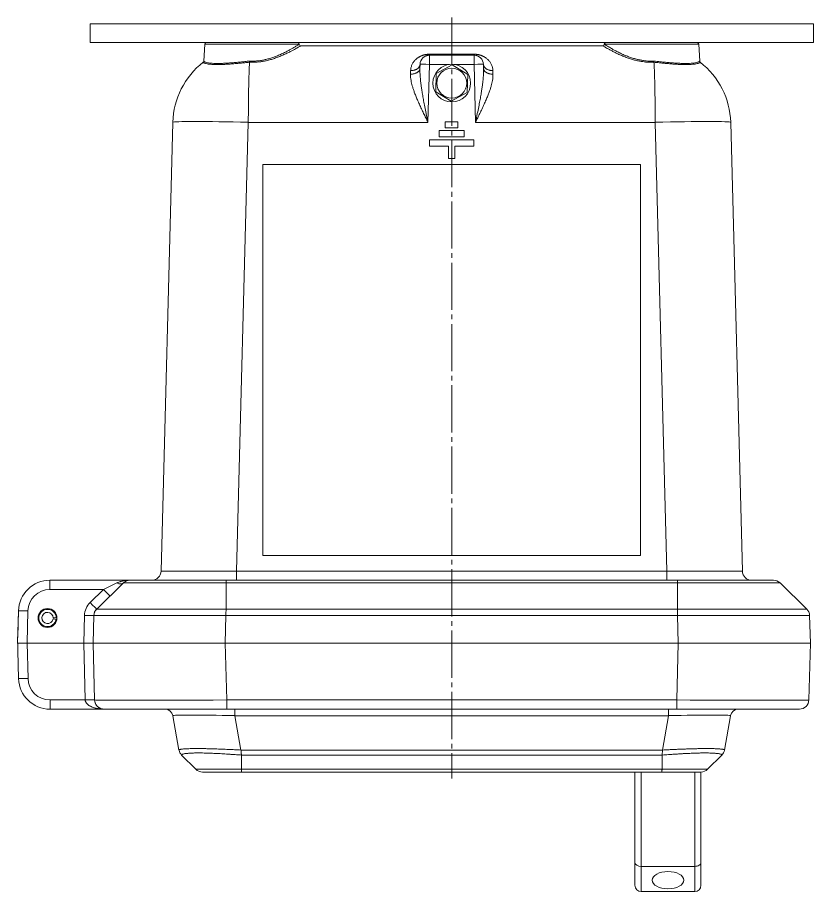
# Model space of a CAD drawing. Header units: millimetres. Extents: x -751 to 714, y -543 to 828.
# Drawn here: x -138.1 to 115, y -543 to -265 of the extents above; entities that cross this region are included whole.
import ezdxf

# ---------------------------------------------------------------- set-up
doc = ezdxf.new("R2010")
doc.units = ezdxf.units.MM
for name, pattern in [('K5LT_AUXILIARY', [0]), ('K5LT_AXLED', [19.5, 15, -1.5, 1.5, -1.5]), ('K5LT_THIN', [0])]:
    doc.linetypes.add(name, pattern=pattern)

# ---------------------------------------------------------------- blocks, each defined once
blk = doc.blocks.new('U4')
at = {"color": 232, "linetype": 'K5LT_AUXILIARY', "lineweight": 18, "true_color": 0xc52b79}
for p, q in [((60.01, -311.76), (-60.01, -311.76)), ((-60.01, -311.76), (-60.01, -436.12)), ((60.01, -311.76), (60.01, -436.12)), ((60.01, -436.12), (-60.01, -436.12))]:
    blk.add_line(p, q, dxfattribs=at)
blk = doc.blocks.new('U5')
at = {"color": 7, "linetype": 'K5LT_THIN', "lineweight": 18}
for p, q in [((-2.05, -298.18), (1.95, -298.18)), ((-2.05, -300.18), (-2.05, -298.18)), ((1.95, -300.18), (-2.05, -300.18)), ((1.95, -300.18), (-2.05, -300.18)), ((-2.05, -300.18), (-2.05, -300.18)), ((1.95, -298.18), (1.95, -300.18)), ((1.95, -300.18), (1.95, -300.18)), ((-4.02, -300.97), (3.98, -300.97)), ((-4.02, -302.97), (-4.02, -300.97)), ((-4.02, -302.98), (-4.02, -302.97)), ((3.98, -302.97), (-4.02, -302.97)), ((3.98, -302.98), (-4.02, -302.98)), ((3.98, -300.97), (3.98, -302.97)), ((3.98, -302.98), (3.98, -302.97)), ((-7.03, -303.97), (6.97, -303.97)), ((-7.03, -305.97), (-7.03, -303.97)), ((6.97, -303.97), (6.97, -305.97)), ((-1.02, -305.97), (-7.03, -305.97)), ((-7.03, -305.98), (-7.03, -305.97)), ((-1.02, -305.98), (-7.03, -305.98)), ((-1.02, -309.87), (-1.02, -305.97)), ((6.97, -305.97), (0.98, -305.97)), ((0.98, -305.97), (0.98, -309.87)), ((6.97, -305.98), (0.98, -305.98)), ((6.97, -305.98), (6.97, -305.97)), ((-1.02, -309.87), (-1.02, -309.87)), ((0.98, -309.87), (-1.02, -309.87)), ((0.98, -309.87), (-1.02, -309.87)), ((0.98, -309.87), (0.98, -309.87))]:
    blk.add_line(p, q, dxfattribs=at)
blk = doc.blocks.new('U3')
at = {"color": 30, "linetype": 'K5LT_AXLED', "lineweight": 18, "true_color": 0xff8000}
blk.add_line((0, -265.04), (-0.01, -507.04), dxfattribs=at)
at = {"color": 7, "linetype": 'K5LT_THIN', "lineweight": 18}
for p, q in [((-115, -273.04), (-115, -267.04)), ((-115, -267.04), (115, -267.04)), ((115, -273.04), (115, -267.04)), ((-115, -273.04), (115, -273.04)), ((-78.81, -278.92), (-78.52, -273.51)), ((-78.52, -273.51), (-48.48, -273.51)), ((-48.47, -273.57), (-48.48, -273.51)), ((-48.47, -273.57), (-48.47, -273.57)), ((-47.97, -274.04), (47.97, -274.04)), ((-47.97, -274.04), (-47.97, -274.04)), ((-47.97, -274.04), (-47.97, -274.04)), ((47.97, -274.04), (47.97, -274.04)), ((47.97, -274.04), (47.97, -274.04)), ((48.47, -273.57), (48.48, -273.51)), ((48.47, -273.57), (48.47, -273.57)), ((48.48, -273.51), (78.52, -273.51)), ((78.81, -278.92), (78.52, -273.51)), ((-7.08, -276.72), (7.08, -276.72)), ((-7.08, -276.72), (-7.08, -277.04)), ((-7.08, -277.04), (7.08, -277.04)), ((-7.08, -279.96), (-7.08, -277.04)), ((7.08, -276.72), (7.08, -277.04)), ((7.08, -279.96), (7.08, -277.04)), ((-78.81, -278.92), (-78.79, -278.9)), ((-64.29, -279.27), (-64.29, -279.27)), ((-10.11, -281.23), (-10.08, -279.96)), ((-10.08, -279.96), (-10.11, -281.23)), ((-7.56, -298.39), (-7.08, -279.96)), ((-7.08, -279.96), (-0.71, -279.96)), ((-4.92, -282.9), (0.15, -280.15)), ((0.15, -280.15), (5.07, -283.16)), ((0.71, -279.96), (7.08, -279.96)), ((7.56, -298.39), (7.08, -279.96)), ((10.11, -281.23), (10.08, -279.96)), ((10.08, -279.96), (10.11, -281.23)), ((64.29, -279.27), (64.29, -279.27)), ((78.81, -278.92), (78.79, -278.9)), ((-13.08, -281.94), (-13.11, -283.07)), ((-5.07, -288.67), (-4.92, -282.9)), ((5.07, -283.16), (4.92, -288.94)), ((13.08, -281.94), (13.11, -283.07)), ((-0.15, -291.69), (-5.07, -288.67)), ((4.92, -288.94), (-0.15, -291.69)), ((-92.4, -441.12), (-88.67, -298.39)), ((-68.41, -441.12), (-64.68, -298.39)), ((-64.68, -298.39), (-7.56, -298.39)), ((7.56, -298.39), (64.68, -298.39)), ((68.41, -441.12), (64.68, -298.39)), ((92.4, -441.12), (88.67, -298.39)), ((-68.41, -444.04), (-68.41, -441.12)), ((68.41, -441.12), (-68.41, -441.12)), ((68.41, -444.04), (68.41, -441.12)), ((-127.73, -446.96), (-127.73, -444.04)), ((-102.26, -444.04), (-127.73, -444.04)), ((-103, -444.04), (-102.69, -444.04)), ((-102.69, -444.04), (-103, -444.04)), ((-102.27, -444.04), (-103, -444.04)), ((-103, -444.04), (-102.27, -444.04)), ((-102.32, -444.04), (-102.69, -444.04)), ((-102.32, -444.04), (-95.68, -444.04)), ((-102.26, -444.04), (-102.32, -444.04)), ((-95.68, -444.04), (-102.32, -444.04)), ((-102.29, -444.04), (-102.27, -444.04)), ((-102.27, -444.04), (-102.26, -444.04)), ((-102.26, -444.04), (-71.72, -444.04)), ((-95, -444.04), (-102.26, -444.04)), ((-95.68, -444.04), (-95, -444.04)), ((-95, -444.04), (-95.68, -444.04)), ((-95, -444.04), (-95.68, -444.04)), ((-95.68, -444.04), (-95, -444.04)), ((-95, -444.04), (-95.68, -444.04)), ((-95.68, -444.04), (-95, -444.04)), ((-95, -444.04), (-95.68, -444.04)), ((-95.68, -444.04), (-95, -444.04)), ((-95.68, -444.04), (-95, -444.04)), ((-50.66, -444.04), (-71.72, -444.04)), ((-52.32, -444.04), (-54, -444.04)), ((-50.66, -444.04), (-53.32, -444.04)), ((-50.66, -444.04), (-52.32, -444.04)), ((-50.66, -444.04), (-50, -444.04)), ((-50.66, -444.04), (-49.34, -444.04)), ((-50.66, -444.04), (-49.34, -444.04)), ((-49.34, -444.04), (-50, -444.04)), ((-0.66, -444.04), (-49.34, -444.04)), ((-46.68, -444.04), (-49.34, -444.04)), ((-47.68, -444.04), (-49.34, -444.04)), ((-46, -444.04), (-47.68, -444.04)), ((-2.32, -444.04), (-4, -444.04)), ((-0.66, -444.04), (-3.32, -444.04)), ((-0.66, -444.04), (-2.32, -444.04)), ((-0.66, -444.04), (0, -444.04)), ((-0.66, -444.04), (0.66, -444.04)), ((-0.66, -444.04), (0.66, -444.04)), ((0.66, -444.04), (0, -444.04)), ((49.34, -444.04), (0.66, -444.04)), ((2.32, -444.04), (0.66, -444.04)), ((3.32, -444.04), (0.66, -444.04)), ((4, -444.04), (2.32, -444.04)), ((47.68, -444.04), (46, -444.04)), ((49.34, -444.04), (46.68, -444.04)), ((49.34, -444.04), (47.68, -444.04)), ((49.34, -444.04), (50, -444.04)), ((49.34, -444.04), (50.66, -444.04)), ((49.34, -444.04), (50.66, -444.04)), ((50.66, -444.04), (50, -444.04)), ((71.7, -444.04), (50.66, -444.04)), ((53.32, -444.04), (50.66, -444.04)), ((52.32, -444.04), (50.66, -444.04)), ((54, -444.04), (52.32, -444.04)), ((71.7, -444.04), (102.26, -444.04)), ((102.26, -444.04), (95, -444.04)), ((95, -444.04), (95.68, -444.04)), ((95, -444.04), (95.68, -444.04)), ((95, -444.04), (95.68, -444.04)), ((95.68, -444.04), (95, -444.04)), ((95.68, -444.04), (95, -444.04)), ((95, -444.04), (95.68, -444.04)), ((95, -444.04), (95.68, -444.04)), ((95.68, -444.04), (95, -444.04)), ((95.68, -444.04), (95, -444.04)), ((95.68, -444.04), (102.26, -444.04)), ((-110.69, -446.96), (-127.73, -446.96)), ((-114.96, -451.11), (-110.69, -446.96)), ((-104.35, -444.89), (-112.86, -453.19)), ((-110.69, -446.96), (-106.44, -444.89)), ((-104.35, -444.89), (-104.35, -444.89)), ((-71.75, -453.19), (-71.75, -444.89)), ((71.75, -444.89), (-71.75, -444.89)), ((71.75, -444.89), (71.75, -453.19)), ((71.75, -444.89), (71.75, -444.89)), ((112.86, -453.19), (104.35, -444.89)), ((-137.73, -453.78), (-138, -464.04)), ((-137.73, -453.78), (-137.95, -462.04)), ((-137.73, -453.8), (-137.95, -462.04)), ((-134.73, -453.78), (-135, -464.04)), ((-116.77, -455.26), (-117, -464.04)), ((-113.77, -455.26), (-114, -464.04)), ((-113.77, -455.26), (-114, -464.04)), ((-113.77, -455.26), (-114, -464.04)), ((-71.78, -455.26), (-72.01, -464.04)), ((71.78, -455.26), (-71.78, -455.26)), ((71.75, -453.19), (-71.75, -453.19)), ((71.78, -455.26), (72.01, -464.04)), ((113.77, -455.26), (114, -464.04)), ((-125.79, -456.52), (-126.73, -456.35)), ((-126.7, -456.04), (-125.75, -456.04)), ((-125.79, -456.52), (-125.55, -456.56)), ((-125.75, -456.04), (-125.5, -456.04)), ((-138.05, -462.04), (-137.71, -475.3)), ((-138.05, -462.04), (-137.71, -475.3)), ((-138.05, -462.04), (-137.95, -462.04)), ((-138, -464.04), (-135, -464.04)), ((-135, -464.04), (-117, -464.04)), ((-135, -464.04), (-134.71, -475.3)), ((-117, -464.04), (-116.53, -482.12)), ((-117, -464.04), (-114, -464.04)), ((-114, -464.04), (-113.53, -482.12)), ((-114, -464.04), (-113.53, -482.12)), ((-114, -464.04), (-72.01, -464.04)), ((-114, -464.04), (-72.01, -464.04)), ((-72.01, -464.04), (-71.54, -482.12)), ((72.01, -464.04), (-72.01, -464.04)), ((-72.01, -464.04), (72.01, -464.04)), ((72.01, -464.04), (71.54, -482.12)), ((72.01, -464.04), (114, -464.04)), ((72.01, -464.04), (114, -464.04)), ((114, -464.04), (113.53, -482.12)), ((-116.53, -482.12), (-127.71, -482.12)), ((-127.71, -482.12), (-127.71, -485.04)), ((71.54, -482.12), (-71.54, -482.12)), ((-71.54, -482.12), (-71.54, -485.04)), ((71.54, -485.04), (71.54, -482.12)), ((-110.53, -485.04), (-127.71, -485.04)), ((-110.56, -485.04), (-110.56, -485.04)), ((-110.56, -485.04), (-110.53, -485.04)), ((-110.55, -485.04), (-110.56, -485.04)), ((-110.56, -485.04), (-110.56, -485.04)), ((-71.54, -485.04), (-110.53, -485.04)), ((-110.53, -485.04), (-110.53, -485.04)), ((-110.53, -485.04), (-110.53, -485.04)), ((-110.53, -485.04), (-110.53, -485.04)), ((71.54, -485.04), (-71.54, -485.04)), ((-68.94, -485.04), (-68.94, -487.11)), ((68.94, -485.04), (68.94, -487.11)), ((110.53, -485.04), (71.54, -485.04)), ((-88.64, -487.11), (-86.71, -498.03)), ((-68.94, -487.11), (-67.01, -498.03)), ((68.94, -487.11), (-68.94, -487.11)), ((68.94, -487.11), (67.01, -498.03)), ((88.64, -487.11), (86.71, -498.03)), ((-86.71, -498.03), (-86.71, -498.03)), ((-86.71, -498.04), (-86.71, -498.03)), ((-81.35, -504.16), (-85.87, -499.64)), ((-67.01, -498.04), (-67.01, -498.03)), ((67.01, -498.04), (-67.01, -498.04)), ((-66.85, -499.64), (-66.85, -504.16)), ((-66.85, -499.64), (-66.85, -499.64)), ((66.85, -499.64), (-66.85, -499.64)), ((66.85, -499.64), (66.85, -499.64)), ((67.01, -498.04), (67.01, -498.03)), ((85.87, -499.64), (81.35, -504.16)), ((86.71, -498.03), (86.71, -498.03)), ((86.71, -498.04), (86.71, -498.03)), ((-81.35, -504.16), (-81.35, -504.16)), ((-66.77, -505.04), (-79.23, -505.04)), ((-66.85, -504.16), (-66.85, -504.16)), ((81.35, -504.16), (81.35, -504.16))]:
    blk.add_line(p, q, dxfattribs=at)
for centre, radius in [((0, -285.92), 6), ((0, -285.92), 4.75), ((-128.5, -456.04), 3)]:
    blk.add_circle(centre, radius, dxfattribs=at)
for centre, radius, start, end in [((-78.03, -273.54), 0.5, 90, 177), ((-48.97, -273.54), 0.5, 3, 90), ((-47.97, -273.54), 0.5, 183, 270), ((-47.97, -273.54), 0.5, 183, 269.997), ((47.97, -273.54), 0.5, 270, 357), ((47.97, -273.54), 0.5, 270.003, 357), ((48.97, -273.54), 0.5, 90, 177), ((78.03, -273.54), 0.5, 3, 90), ((-7.08, -280.04), 3, 90, 178.5), ((-7.08, -280.04), 3, 90, 178.5), ((7.08, -280.04), 3, 1.5, 90), ((-63.68, -299.04), 25, 127.7514, 178.5), ((-79.31, -278.89), 0.5, 307.8081, 357.0002), ((-63.68, -299.04), 25, 127.776, 127.8078), ((-63.68, -299.04), 25, 127.8077902007216, 127.8078338591463), ((-63.68, -299.04), 25, 127.7499, 127.7514), ((79.31, -278.89), 0.5, 182.9998, 232.1919), ((79.31, -278.89), 0.5, 182.9998, 232.1919), ((63.68, -299.04), 25, 1.5, 52.2484), ((63.68, -299.04), 25, 52.2484, 52.2501), ((63.68, -299.04), 25, 52.1922, 52.2501), ((63.68, -299.04), 25, 52.1922, 52.2242), ((-95.4, -441.04), 3, 270, 358.5), ((-95.4, -441.04), 3, 269.9996, 358.5004), ((-95.4, -441.04), 3, 270.0005, 358.4995), ((95.4, -441.04), 3, 181.5, 270), ((95.4, -441.04), 3, 181.5005, 269.9995), ((-127.73, -454.04), 10, 90, 178.5), ((-127.73, -454.04), 10, 90, 178.5), ((-102.26, -447.04), 3, 90, 134.25), ((102.26, -447.04), 3, 45.75, 90), ((102.26, -447.04), 3, 88.7234, 90), ((-127.73, -453.96), 7, 90, 178.5), ((-110.77, -455.41), 6, 134.25, 178.5), ((-128.5, -456.04), 2.75, 0, 350), ((-128.5, -456.04), 1.8, 0, 350), ((-110.77, -455.33), 3, 134.25, 178.5), ((-110.77, -455.33), 3, 134.2765, 178.5), ((-110.77, -455.33), 3, 134.2765, 178.5), ((-110.77, -455.33), 3, 134.2462, 162.7938), ((110.77, -455.33), 3, 1.5, 45.75), ((110.77, -455.33), 3, 45.7226, 45.75), ((-127.71, -475.04), 10, 181.5, 270), ((-127.71, -475.04), 10, 181.5, 270), ((-127.71, -475.12), 7, 181.5, 270), ((-110.53, -482.04), 3, 181.5, 270), ((-110.53, -482.04), 3, 181.5, 270), ((-110.53, -482.04), 3, 181.5, 270), ((110.53, -482.04), 3, 270, 358.5), ((-91.1, -487.54), 2.5, 10, 90), ((91.1, -487.54), 2.5, 90, 170), ((-83.75, -497.52), 3, 190, 225), ((83.75, -497.52), 3, 315, 350), ((-79.23, -502.04), 3, 225, 270)]:
    blk.add_arc(centre, radius, start, end, dxfattribs=at)
for centre, major_axis, ratio, start_param, end_param in [((-47.97, -273.54), (0, -0.5), 0.999936, 4.764749, 6.283185), ((-47.97, -273.54), (0, -0.5), 0.999936, 4.764749, 6.283185), ((47.97, -273.54), (0, -0.5), 0.999936, 0, 1.518436), ((47.97, -273.54), (0, -0.5), 0.999936, 0, 1.518436), ((-7.08, -280.04), (-3, 0.08), 0.026168, 4.713074, 6.283185), ((7.08, -280.04), (-3, -0.08), 0.026168, 3.141593, 4.711704), ((-64.68, -299.01), (-23.99, 0.63), 0.026168, 4.713074, 6.283185), ((64.68, -299.01), (-23.99, -0.63), 0.026168, 3.141593, 4.711704), ((-68.39, -441.04), (24.01, 0.08), 0.003268, 3.141511, 4.711607), ((-68.39, -441.04), (24.01, 0.08), 0.003268, -3.141689, -3.141675), ((-68.39, -441.04), (24.01, 0.08), 0.003268, -3.141689, -3.141675), ((68.39, -441.04), (-24.01, 0.08), 0.003268, 1.571578, 3.141677), ((-110.69, -446.88), (2.09, -2.15), 0.018269, 4.731141, 6.283185), ((-106.44, -442.74), (2.09, -2.15), 0.582324, 5.25117, 6.282465), ((-114.96, -451.04), (2.09, -2.15), 0.018269, 4.731141, 6.283185), ((-134.73, -453.86), (-3, 0.08), 0.026168, 4.713074, 6.283185), ((-116.77, -455.18), (3, -0.08), 0.026168, 4.713074, 6.283185), ((-134.71, -475.22), (3, 0.08), 0.026168, 3.141593, 4.711704), ((-116.53, -482.2), (3, 0.08), 0.026168, 0, 1.570111), ((-71.51, -482.04), (42.01, 0.08), 0.001868, 3.141638, 4.711749), ((71.51, -482.04), (-42.01, 0.08), 0.001868, 1.571436, 3.141547), ((-68.25, -487.54), (20.39, -0.44), 0.020576, 1.605038, 3.145676), ((68.25, -487.54), (-20.39, -0.44), 0.020576, 3.137509, 4.678147)]:
    blk.add_ellipse(centre, major_axis=major_axis, ratio=ratio, start_param=start_param, end_param=end_param, dxfattribs=at)
for points, knots in [([(-64.29, -278.9), (-63.85, -278.92), (-63.02, -278.93), (-61.85, -278.86), (-60.74, -278.72), (-59.62, -278.52), (-58.43, -278.24), (-57.21, -277.88), (-55.94, -277.43), (-54.69, -276.92), (-53.45, -276.35), (-52.32, -275.78), (-51.33, -275.24), (-50.5, -274.77), (-49.82, -274.37), (-49.3, -274.06), (-48.92, -273.83), (-48.66, -273.67), (-48.51, -273.58), (-48.48, -273.57), (-48.47, -273.57)], [0, 0, 0, 0, 1.105122, 2.076947, 2.96523, 3.938346, 5.008126, 6.176882, 7.395889, 8.758455, 10.156672, 11.625397, 13.024526, 14.378337, 15.647045, 16.842893, 17.990289, 19.06656, 20.067413, 21, 21, 21, 21]), ([(-64.29, -279.27), (-64.25, -279.27), (-64.18, -279.28), (-64.06, -279.28), (-63.88, -279.28), (-63.56, -279.29), (-63.04, -279.29), (-62.26, -279.26), (-61.26, -279.17), (-60.13, -279.02), (-58.9, -278.78), (-57.62, -278.45), (-56.29, -278.04), (-54.96, -277.55), (-53.64, -277), (-52.42, -276.44), (-51.34, -275.9), (-50.42, -275.41), (-49.67, -275), (-49.07, -274.66), (-48.62, -274.4), (-48.28, -274.21), (-48.08, -274.09), (-48, -274.05), (-47.98, -274.04), (-47.97, -274.04)], [0, 0, 0, 0, 0.110351, 0.221203, 0.372679, 0.648911, 1.166351, 1.970034, 3.005195, 4.193535, 5.480117, 6.911708, 8.424204, 10.093852, 11.834531, 13.647243, 15.400284, 17.067661, 18.648942, 20.138244, 21.572327, 22.919833, 24.297223, 25.307681, 26, 26, 26, 26]), ([(47.97, -274.04), (47.98, -274.04), (48.07, -274.08), (48.38, -274.26), (48.83, -274.52), (49.4, -274.85), (50.09, -275.23), (50.94, -275.69), (51.94, -276.21), (53.1, -276.76), (54.38, -277.32), (55.72, -277.84), (57.07, -278.29), (58.37, -278.65), (59.58, -278.92), (60.65, -279.09), (61.61, -279.21), (62.43, -279.26), (63.13, -279.29), (63.72, -279.29), (64.09, -279.28), (64.29, -279.27)], [0, 0, 0, 0, 1.575876, 3.047726, 4.415549, 5.689491, 6.994445, 8.373377, 9.826286, 11.325764, 12.826778, 14.269585, 15.630769, 16.881603, 17.974242, 18.933775, 19.742725, 20.473512, 21.046605, 21.510273, 22, 22, 22, 22]), ([(48.47, -273.57), (48.48, -273.57), (48.54, -273.6), (48.77, -273.74), (49.09, -273.93), (49.52, -274.19), (50.09, -274.53), (50.8, -274.95), (51.67, -275.43), (52.71, -275.98), (53.88, -276.55), (55.15, -277.12), (56.45, -277.62), (57.73, -278.05), (58.96, -278.38), (60.12, -278.62), (61.23, -278.79), (62.3, -278.89), (63.31, -278.93), (63.97, -278.92), (64.29, -278.9)], [0, 0, 0, 0, 1.33174, 2.496322, 3.556903, 4.678562, 5.882829, 7.138127, 8.482062, 9.869647, 11.338714, 12.744186, 14.114051, 15.343439, 16.469704, 17.488315, 18.438985, 19.345855, 20.200945, 21, 21, 21, 21]), ([(-13.08, -281.94), (-13.07, -281.74), (-13.04, -281.37), (-12.92, -280.84), (-12.76, -280.34), (-12.56, -279.89), (-12.33, -279.47), (-12.06, -279.08), (-11.77, -278.73), (-11.46, -278.41), (-11.15, -278.13), (-10.85, -277.9), (-10.55, -277.71), (-10.29, -277.55), (-10.03, -277.41), (-9.78, -277.29), (-9.55, -277.19), (-9.33, -277.11), (-9.13, -277.04), (-8.93, -276.98), (-8.71, -276.92), (-8.47, -276.86), (-8.26, -276.82), (-8.09, -276.79), (-7.95, -276.78), (-7.81, -276.76), (-7.65, -276.74), (-7.41, -276.72), (-7.21, -276.72), (-7.08, -276.72)], [0, 0, 0, 0, 2.143287, 4.289845, 6.35766, 8.355879, 10.24701, 12.187289, 14.044526, 15.821089, 17.37823, 18.838992, 20.081691, 21.170852, 22.10343, 22.998432, 23.822005, 24.512905, 25.105663, 25.616462, 26.273738, 26.899781, 27.481474, 27.834218, 28.135724, 28.430337, 28.79334, 29.166463, 30, 30, 30, 30]), ([(-7.08, -277.04), (-7.08, -277.04), (-7.08, -277.04), (-7.08, -277.04), (-7.09, -277.04), (-7.1, -277.04), (-7.11, -277.04), (-7.12, -277.04), (-7.14, -277.04), (-7.17, -277.04), (-7.19, -277.04), (-7.26, -277.05), (-7.31, -277.05), (-7.44, -277.06), (-7.53, -277.07), (-7.68, -277.1), (-7.76, -277.12), (-7.9, -277.15), (-7.96, -277.17), (-8.09, -277.22), (-8.15, -277.24), (-8.21, -277.26)], [0.000045, 0.000045, 0.000045, 0.000045, 0.007143, 0.007143, 0.118108, 0.118108, 0.236306, 0.236306, 0.472701, 0.472701, 0.945492, 0.945492, 1.891074, 1.891074, 3.782193, 3.782193, 5.782193, 5.782193, 7.782193, 7.782193, 10, 10, 10, 10]), ([(-7.08, -277.04), (-7.08, -277.04), (-7.08, -277.04), (-7.08, -277.04), (-7.09, -277.04), (-7.1, -277.04), (-7.11, -277.04), (-7.12, -277.04), (-7.14, -277.04), (-7.17, -277.04), (-7.19, -277.04), (-7.26, -277.05), (-7.31, -277.05), (-7.44, -277.06), (-7.53, -277.07), (-7.68, -277.1), (-7.76, -277.12), (-7.9, -277.15), (-7.96, -277.17), (-8.09, -277.22), (-8.15, -277.24), (-8.21, -277.26)], [0.000045, 0.000045, 0.000045, 0.000045, 0.007143, 0.007143, 0.118108, 0.118108, 0.236306, 0.236306, 0.472701, 0.472701, 0.945492, 0.945492, 1.891074, 1.891074, 3.782193, 3.782193, 5.782193, 5.782193, 7.782193, 7.782193, 10, 10, 10, 10]), ([(-7.08, -277.04), (-7.08, -277.04), (-7.08, -277.04), (-7.08, -277.04), (-7.08, -277.04), (-7.08, -277.04), (-7.08, -277.04), (-7.08, -277.04), (-7.08, -277.04), (-7.08, -277.04), (-7.08, -277.04), (-7.09, -277.04), (-7.09, -277.04), (-7.09, -277.04), (-7.09, -277.04), (-7.1, -277.04), (-7.1, -277.04), (-7.12, -277.04), (-7.13, -277.04), (-7.15, -277.04), (-7.16, -277.04), (-7.19, -277.04), (-7.21, -277.04), (-7.23, -277.04)], [0.0000453, 0.0000453, 0.0000453, 0.0000453, 0.0016667, 0.0016667, 0.0066664, 0.0066664, 0.0133329, 0.0133329, 0.0266658, 0.0266658, 0.0533315, 0.0533315, 0.1066071, 0.1066071, 0.106663, 0.106663, 0.2133261, 0.2133261, 0.4133261, 0.4133261, 0.6133261, 0.6133261, 1, 1, 1, 1]), ([(-7.08, -277.04), (-7.08, -277.04), (-7.08, -277.04), (-7.08, -277.04), (-7.08, -277.04), (-7.08, -277.04), (-7.08, -277.04), (-7.08, -277.04), (-7.08, -277.04), (-7.08, -277.04), (-7.08, -277.04), (-7.09, -277.04), (-7.09, -277.04), (-7.09, -277.04), (-7.09, -277.04), (-7.1, -277.04), (-7.1, -277.04), (-7.12, -277.04), (-7.13, -277.04), (-7.15, -277.04), (-7.16, -277.04), (-7.19, -277.04), (-7.21, -277.04), (-7.23, -277.04)], [0.0000453, 0.0000453, 0.0000453, 0.0000453, 0.0016667, 0.0016667, 0.0066664, 0.0066664, 0.0133329, 0.0133329, 0.0266658, 0.0266658, 0.0533315, 0.0533315, 0.1066071, 0.1066071, 0.106663, 0.106663, 0.2133261, 0.2133261, 0.4133261, 0.4133261, 0.6133261, 0.6133261, 1, 1, 1, 1]), ([(13.08, -281.94), (13.07, -281.74), (13.04, -281.37), (12.92, -280.84), (12.76, -280.34), (12.56, -279.89), (12.33, -279.47), (12.06, -279.08), (11.77, -278.73), (11.46, -278.41), (11.15, -278.13), (10.85, -277.9), (10.55, -277.71), (10.29, -277.55), (10.03, -277.41), (9.78, -277.29), (9.55, -277.19), (9.33, -277.11), (9.13, -277.04), (8.93, -276.98), (8.71, -276.92), (8.47, -276.86), (8.26, -276.82), (8.09, -276.79), (7.95, -276.78), (7.81, -276.76), (7.65, -276.74), (7.41, -276.72), (7.21, -276.72), (7.08, -276.72)], [0, 0, 0, 0, 2.143287, 4.289845, 6.35766, 8.355879, 10.24701, 12.18729, 14.044526, 15.821089, 17.37823, 18.838992, 20.081692, 21.170852, 22.10343, 22.998432, 23.822005, 24.512905, 25.105663, 25.616462, 26.273738, 26.899781, 27.481474, 27.834218, 28.135724, 28.430337, 28.79334, 29.166463, 30, 30, 30, 30]), ([(7.23, -277.04), (7.27, -277.05), (7.31, -277.05), (7.44, -277.06), (7.53, -277.07), (7.68, -277.1), (7.76, -277.12), (7.9, -277.15), (7.96, -277.17), (8.09, -277.22), (8.15, -277.24), (8.21, -277.26)], [0.996507, 0.996507, 0.996507, 0.996507, 1.891074, 1.891074, 3.782193, 3.782193, 5.782193, 5.782193, 7.782193, 7.782193, 10, 10, 10, 10]), ([(-78.79, -278.9), (-78.79, -278.94), (-78.8, -278.99), (-78.82, -279.06), (-78.84, -279.11), (-78.89, -279.19), (-78.94, -279.24), (-78.98, -279.27)], [0, 0, 0, 0, 1.903636, 2.837332, 4.04202, 5.410871, 8, 8, 8, 8]), ([(-78.98, -279.27), (-78.95, -279.33), (-78.84, -279.45), (-78.52, -279.6), (-78.06, -279.74), (-77.47, -279.84), (-76.72, -279.93), (-75.84, -279.99), (-74.83, -280.01), (-73.72, -280.01), (-72.48, -279.97), (-71.14, -279.9), (-69.65, -279.8), (-68.09, -279.66), (-66.56, -279.51), (-65.3, -279.38), (-64.57, -279.3), (-64.29, -279.27)], [0, 0, 0, 0, 1.336638, 2.583279, 3.705415, 4.945564, 6.156359, 7.402242, 8.602502, 9.826304, 11.054495, 12.324661, 13.57723, 14.976878, 16.263926, 17.33012, 18, 18, 18, 18]), ([(-78.79, -278.9), (-78.76, -278.98), (-78.62, -279.12), (-78.21, -279.29), (-77.66, -279.43), (-76.97, -279.54), (-76.15, -279.61), (-75.18, -279.66), (-74.11, -279.67), (-72.93, -279.64), (-71.64, -279.58), (-70.26, -279.49), (-68.8, -279.37), (-67.29, -279.23), (-65.78, -279.07), (-64.78, -278.96), (-64.29, -278.9)], [0, 0, 0, 0, 1.519396, 2.841342, 4.018676, 5.210526, 6.423222, 7.597316, 8.774603, 9.94352, 11.121488, 12.308323, 13.512738, 14.720577, 15.884156, 17, 17, 17, 17]), ([(-64.29, -279.27), (-64.32, -279.88), (-64.38, -281.11), (-64.45, -283.07), (-64.51, -285.02), (-64.56, -287.07), (-64.6, -289.25), (-64.63, -291.5), (-64.65, -293.77), (-64.67, -296.06), (-64.67, -297.61), (-64.68, -298.39)], [0, 0, 0, 0, 1.620443, 3.03392, 4.295432, 5.590384, 6.916881, 8.232181, 9.477986, 10.738013, 12, 12, 12, 12]), ([(-64.29, -278.9), (-64.29, -278.94), (-64.29, -278.99), (-64.29, -279.06), (-64.28, -279.11), (-64.28, -279.19), (-64.28, -279.24), (-64.29, -279.27)], [0, 0, 0, 0, 1.903475, 2.837103, 4.041736, 5.410588, 8, 8, 8, 8]), ([(-13.08, -281.94), (-12.92, -281.94), (-12.64, -281.93), (-12.24, -281.87), (-11.88, -281.79), (-11.55, -281.68), (-11.24, -281.54), (-10.96, -281.37), (-10.71, -281.19), (-10.5, -280.98), (-10.34, -280.77), (-10.22, -280.56), (-10.15, -280.39), (-10.11, -280.25), (-10.09, -280.14), (-10.08, -280.05), (-10.08, -279.99), (-10.08, -279.96)], [0, 0, 0, 0, 1.774335, 3.322278, 4.73016, 6.16237, 7.618909, 9.038576, 10.470404, 11.918895, 13.350654, 14.610544, 15.618307, 16.389785, 16.983252, 17.510848, 18, 18, 18, 18]), ([(-9.61, -278.43), (-9.59, -278.41), (-9.58, -278.39), (-9.55, -278.35), (-9.54, -278.33), (-9.51, -278.29), (-9.5, -278.27), (-9.45, -278.21), (-9.42, -278.17), (-9.39, -278.13)], [0, 0, 0, 0, 0.8, 0.8, 1.6, 1.6, 2.4, 2.4, 4, 4, 4, 4]), ([(-9.61, -278.43), (-9.59, -278.41), (-9.58, -278.39), (-9.55, -278.35), (-9.54, -278.33), (-9.51, -278.29), (-9.5, -278.27), (-9.45, -278.21), (-9.42, -278.17), (-9.39, -278.13)], [0, 0, 0, 0, 0.8, 0.8, 1.6, 1.6, 2.4, 2.4, 4, 4, 4, 4]), ([(9.61, -278.43), (9.59, -278.41), (9.58, -278.39), (9.55, -278.35), (9.54, -278.33), (9.51, -278.29), (9.5, -278.27), (9.45, -278.21), (9.42, -278.17), (9.39, -278.13)], [0, 0, 0, 0, 0.8, 0.8, 1.6, 1.6, 2.4, 2.4, 4, 4, 4, 4]), ([(9.61, -278.43), (9.59, -278.41), (9.58, -278.39), (9.55, -278.35), (9.54, -278.33), (9.51, -278.29), (9.5, -278.27), (9.45, -278.21), (9.42, -278.17), (9.39, -278.13)], [0, 0, 0, 0, 0.8, 0.8, 1.6, 1.6, 2.4, 2.4, 4, 4, 4, 4]), ([(13.08, -281.94), (12.92, -281.94), (12.64, -281.93), (12.24, -281.87), (11.88, -281.79), (11.55, -281.68), (11.24, -281.54), (10.96, -281.37), (10.71, -281.19), (10.5, -280.98), (10.34, -280.77), (10.22, -280.57), (10.15, -280.39), (10.11, -280.26), (10.09, -280.15), (10.08, -280.05), (10.08, -279.99), (10.08, -279.96)], [0, 0, 0, 0, 1.774326, 3.322263, 4.730144, 6.162354, 7.618893, 9.038557, 10.470379, 11.918888, 13.349149, 14.605981, 15.609158, 16.382889, 16.98031, 17.513092, 18, 18, 18, 18]), ([(64.29, -278.9), (64.29, -278.95), (64.29, -279.02), (64.28, -279.11), (64.28, -279.19), (64.28, -279.24), (64.29, -279.27)], [0, 0, 0, 0, 2.482677, 3.536773, 4.73451, 7, 7, 7, 7]), ([(64.29, -278.9), (64.96, -278.98), (66.2, -279.12), (67.93, -279.29), (69.46, -279.43), (70.89, -279.54), (72.24, -279.61), (73.49, -279.66), (74.62, -279.67), (75.64, -279.64), (76.53, -279.58), (77.3, -279.49), (77.92, -279.37), (78.38, -279.23), (78.67, -279.07), (78.76, -278.96), (78.79, -278.9)], [0, 0, 0, 0, 1.519396, 2.841342, 4.018676, 5.210526, 6.423222, 7.597316, 8.774603, 9.94352, 11.121488, 12.308323, 13.512738, 14.720577, 15.884156, 17, 17, 17, 17]), ([(64.29, -279.27), (64.32, -279.88), (64.38, -281.11), (64.45, -283.07), (64.51, -285.02), (64.56, -287.07), (64.6, -289.25), (64.63, -291.5), (64.65, -293.77), (64.67, -296.06), (64.67, -297.61), (64.68, -298.39)], [0, 0, 0, 0, 1.620438, 3.033911, 4.295419, 5.590367, 6.916859, 8.232155, 9.477959, 10.737994, 12, 12, 12, 12]), ([(64.29, -279.27), (64.85, -279.33), (65.93, -279.45), (67.46, -279.6), (68.91, -279.74), (70.3, -279.84), (71.67, -279.93), (72.95, -279.99), (74.13, -280.01), (75.21, -280.01), (76.18, -279.97), (77.03, -279.9), (77.77, -279.8), (78.35, -279.66), (78.73, -279.51), (78.91, -279.38), (78.97, -279.3), (78.98, -279.27)], [0, 0, 0, 0, 1.336663, 2.583315, 3.705454, 4.945602, 6.156396, 7.40227, 8.60252, 9.826308, 11.054492, 12.324654, 13.577222, 14.976599, 16.263312, 17.329511, 18, 18, 18, 18]), ([(78.79, -278.9), (78.79, -278.94), (78.8, -278.99), (78.82, -279.06), (78.84, -279.11), (78.89, -279.19), (78.94, -279.24), (78.98, -279.27)], [0, 0, 0, 0, 1.903606, 2.837294, 4.041995, 5.410867, 8, 8, 8, 8]), ([(-13.11, -283.07), (-13.12, -283.41), (-13.09, -284.07), (-12.96, -285.03), (-12.78, -285.92), (-12.55, -286.8), (-12.26, -287.75), (-11.9, -288.8), (-11.45, -289.98), (-10.91, -291.28), (-10.29, -292.67), (-9.63, -294.11), (-8.94, -295.55), (-8.25, -296.97), (-7.79, -297.91), (-7.56, -298.39)], [0, 0, 0, 0, 1.156597, 2.205657, 3.147178, 4.052392, 5.033654, 6.159287, 7.358926, 8.714558, 10.166591, 11.671525, 13.13456, 14.563173, 16, 16, 16, 16]), ([(-13.11, -283.07), (-12.96, -283.07), (-12.67, -283.06), (-12.27, -283.01), (-11.91, -282.94), (-11.58, -282.83), (-11.27, -282.7), (-10.99, -282.55), (-10.75, -282.38), (-10.53, -282.19), (-10.36, -281.98), (-10.23, -281.76), (-10.15, -281.54), (-10.12, -281.36), (-10.11, -281.27), (-10.11, -281.23)], [0, 0, 0, 0, 1.576217, 2.951239, 4.201377, 5.473525, 6.767683, 8.033566, 9.307346, 10.586035, 11.846615, 13.076641, 14.461029, 15.425291, 16, 16, 16, 16]), ([(-10.11, -281.23), (-10.12, -281.48), (-10.12, -281.96), (-10.1, -282.64), (-10.07, -283.31), (-10.02, -284.04), (-9.95, -284.88), (-9.83, -285.89), (-9.68, -287.04), (-9.48, -288.37), (-9.24, -289.87), (-8.93, -291.58), (-8.56, -293.51), (-8.09, -295.81), (-7.75, -297.46), (-7.56, -298.39)], [0, 0, 0, 0, 0.745446, 1.407275, 2.032288, 2.683159, 3.502022, 4.44315, 5.550101, 6.745712, 8.168112, 9.705199, 11.466506, 13.48253, 16, 16, 16, 16]), ([(10.11, -281.23), (10.12, -281.48), (10.12, -281.96), (10.1, -282.64), (10.07, -283.31), (10.02, -284.04), (9.95, -284.88), (9.83, -285.89), (9.68, -287.04), (9.48, -288.37), (9.24, -289.87), (8.93, -291.58), (8.56, -293.51), (8.09, -295.81), (7.75, -297.46), (7.56, -298.39)], [0, 0, 0, 0, 0.745446, 1.407275, 2.032288, 2.683159, 3.502022, 4.44315, 5.550101, 6.745712, 8.168112, 9.705199, 11.466506, 13.48253, 16, 16, 16, 16]), ([(13.11, -283.07), (13.12, -283.41), (13.09, -284.07), (12.96, -285.03), (12.78, -285.92), (12.55, -286.8), (12.26, -287.75), (11.9, -288.8), (11.45, -289.98), (10.91, -291.28), (10.29, -292.67), (9.63, -294.11), (8.94, -295.55), (8.25, -296.97), (7.79, -297.91), (7.56, -298.39)], [0, 0, 0, 0, 1.156597, 2.205657, 3.147178, 4.052392, 5.033654, 6.159287, 7.358926, 8.714558, 10.166591, 11.671525, 13.13456, 14.563173, 16, 16, 16, 16]), ([(13.11, -283.07), (12.96, -283.07), (12.67, -283.06), (12.27, -283.01), (11.91, -282.94), (11.58, -282.83), (11.27, -282.7), (10.99, -282.55), (10.75, -282.38), (10.53, -282.19), (10.36, -281.98), (10.23, -281.76), (10.15, -281.54), (10.12, -281.36), (10.11, -281.27), (10.11, -281.23)], [0, 0, 0, 0, 1.576243, 2.951287, 4.201433, 5.473583, 6.767735, 8.033603, 9.307357, 10.586004, 11.846532, 13.076513, 14.460838, 15.425148, 16, 16, 16, 16]), ([(-106.44, -444.89), (-106.3, -444.82), (-106.03, -444.7), (-105.63, -444.56), (-105.26, -444.44), (-104.88, -444.34), (-104.45, -444.24), (-103.96, -444.16), (-103.42, -444.09), (-102.84, -444.05), (-102.45, -444.04), (-102.26, -444.04)], [0, 0, 0, 0, 1.299771, 2.460208, 3.524332, 4.539, 5.756674, 7.165245, 8.722643, 10.344532, 12, 12, 12, 12]), ([(-71.72, -444.04), (-71.73, -444.04), (-71.73, -444.06), (-71.74, -444.15), (-71.74, -444.29), (-71.75, -444.47), (-71.75, -444.67), (-71.75, -444.82), (-71.75, -444.89)], [0, 0, 0, 0, 1.814646, 3.391165, 4.816856, 6.4099, 7.833381, 9, 9, 9, 9]), ([(71.7, -444.04), (71.7, -444.04), (71.71, -444.06), (71.73, -444.15), (71.74, -444.29), (71.74, -444.47), (71.75, -444.67), (71.75, -444.82), (71.75, -444.89)], [0, 0, 0, 0, 1.816303, 3.395448, 4.815876, 6.413184, 7.834039, 9, 9, 9, 9]), ([(-104.35, -444.89), (-104.34, -444.89), (-104.33, -444.89), (-104.31, -444.89), (-104.29, -444.89), (-104.27, -444.89), (-104.24, -444.89), (-104.21, -444.89), (-104.16, -444.89), (-104.12, -444.89), (-104.06, -444.89), (-103.99, -444.89), (-103.89, -444.89), (-103.74, -444.89), (-103.48, -444.89), (-102.99, -444.88), (-102.18, -444.88), (-100.96, -444.88), (-99.31, -444.88), (-97.25, -444.88), (-94.84, -444.88), (-92.14, -444.88), (-89.18, -444.88), (-86.09, -444.88), (-83.1, -444.88), (-80.52, -444.88), (-78.41, -444.89), (-76.77, -444.89), (-75.51, -444.89), (-74.7, -444.89), (-74.2, -444.89), (-73.87, -444.89), (-73.58, -444.89), (-73.29, -444.89), (-72.99, -444.89), (-72.65, -444.89), (-72.36, -444.89), (-72.08, -444.89), (-71.87, -444.89), (-71.75, -444.89)], [0, 0, 0, 0, 0.31633, 0.601263, 0.884373, 1.207491, 1.631609, 2.126607, 2.566665, 2.922186, 3.225546, 3.624407, 4.088474, 4.645583, 5.636433, 7.12197, 9.193807, 11.586536, 14.274855, 17.104004, 19.939397, 22.764692, 25.614774, 28.465743, 31.078635, 33.218545, 34.825071, 36.175946, 37.151056, 37.799057, 38.092172, 38.338286, 38.568668, 38.783318, 39.019677, 39.277743, 39.557517, 39.798269, 40, 40, 40, 40]), ([(71.75, -444.89), (71.89, -444.89), (72.14, -444.89), (72.5, -444.89), (72.87, -444.89), (73.29, -444.89), (73.81, -444.89), (74.39, -444.89), (74.94, -444.89), (75.42, -444.89), (75.87, -444.89), (76.37, -444.89), (76.96, -444.89), (77.8, -444.89), (79.07, -444.89), (80.95, -444.88), (83.35, -444.88), (86.1, -444.88), (88.93, -444.88), (91.69, -444.88), (94.29, -444.88), (96.67, -444.88), (98.79, -444.88), (100.54, -444.88), (101.88, -444.88), (102.79, -444.88), (103.4, -444.89), (103.76, -444.89), (103.98, -444.89), (104.11, -444.89), (104.19, -444.89), (104.24, -444.89), (104.27, -444.89), (104.29, -444.89), (104.3, -444.89), (104.31, -444.89), (104.33, -444.89), (104.33, -444.89), (104.34, -444.89), (104.35, -444.89), (104.35, -444.89)], [0, 0, 0, 0, 0.324243, 0.616303, 0.906495, 1.237695, 1.672423, 2.179805, 2.630873, 2.995289, 3.306237, 3.715076, 4.190754, 4.761803, 5.778372, 7.301421, 9.432087, 11.854902, 14.502163, 17.221598, 19.94919, 22.739977, 25.563543, 28.415951, 30.918272, 33.17886, 34.847045, 36.312506, 37.280071, 38.0046, 38.749351, 39.040597, 39.309129, 39.554945, 39.778046, 40.014265, 40.263605, 40.526063, 40.771528, 41, 41, 41, 41]), ([(-113.77, -455.26), (-113.77, -455.25), (-113.52, -455.25), (-112.52, -455.25), (-111.08, -455.25), (-109.21, -455.24), (-106.86, -455.24), (-104.07, -455.24), (-100.87, -455.24), (-97.32, -455.24), (-93.46, -455.24), (-89.32, -455.25), (-85, -455.25), (-80.58, -455.25), (-76.17, -455.25), (-73.23, -455.25), (-71.78, -455.26)], [0, 0, 0, 0, 1.492255, 2.79176, 3.941914, 5.121272, 6.333413, 7.533977, 8.737597, 9.940215, 11.143186, 12.344486, 13.553115, 14.729073, 15.880875, 17, 17, 17, 17]), ([(-112.86, -453.19), (-112.87, -453.19), (-112.64, -453.19), (-111.7, -453.19), (-110.3, -453.19), (-108.47, -453.19), (-106.17, -453.19), (-103.44, -453.19), (-100.33, -453.19), (-96.86, -453.19), (-93.12, -453.19), (-89.25, -453.19), (-85.45, -453.19), (-81.88, -453.19), (-78.51, -453.19), (-75.16, -453.19), (-72.91, -453.19), (-71.75, -453.19)], [0, 0, 0, 0, 1.502919, 2.882696, 4.115378, 5.401037, 6.668979, 7.944353, 9.217883, 10.490056, 11.763531, 12.99809, 14.157718, 15.183827, 16.113866, 17.034345, 18, 18, 18, 18]), ([(-71.78, -455.26), (-71.78, -455.1), (-71.78, -454.81), (-71.77, -454.41), (-71.77, -454.04), (-71.76, -453.71), (-71.76, -453.42), (-71.75, -453.25), (-71.75, -453.19)], [0, 0, 0, 0, 1.81423, 3.391985, 4.813347, 6.412292, 7.834537, 9, 9, 9, 9]), ([(71.78, -455.26), (71.78, -455.1), (71.78, -454.81), (71.77, -454.41), (71.77, -454.04), (71.76, -453.71), (71.76, -453.42), (71.75, -453.26), (71.75, -453.19)], [0, 0, 0, 0, 1.812591, 3.389047, 4.810172, 6.409224, 7.832769, 9, 9, 9, 9]), ([(71.75, -453.19), (73.55, -453.19), (77, -453.19), (81.84, -453.19), (86.29, -453.19), (90.44, -453.19), (94.41, -453.19), (98.08, -453.19), (101.43, -453.19), (104.42, -453.19), (106.97, -453.19), (109.04, -453.19), (110.58, -453.19), (111.65, -453.19), (112.35, -453.19), (112.77, -453.19), (112.86, -453.19), (112.86, -453.19)], [0, 0, 0, 0, 1.502919, 2.882696, 4.115378, 5.401037, 6.668979, 7.944353, 9.217883, 10.490056, 11.763531, 12.99809, 14.157718, 15.183827, 16.113866, 17.034345, 18, 18, 18, 18]), ([(71.78, -455.26), (73.72, -455.25), (77.33, -455.25), (82.33, -455.25), (86.81, -455.25), (91, -455.24), (95.01, -455.24), (98.77, -455.24), (102.18, -455.24), (105.22, -455.24), (107.85, -455.24), (110.03, -455.25), (111.73, -455.25), (112.92, -455.25), (113.62, -455.25), (113.77, -455.25), (113.77, -455.26)], [0, 0, 0, 0, 1.492255, 2.79176, 3.941914, 5.121272, 6.333413, 7.533977, 8.737597, 9.940215, 11.143186, 12.344486, 13.553115, 14.729073, 15.880875, 17, 17, 17, 17]), ([(-116.53, -482.12), (-116.52, -482.19), (-116.5, -482.34), (-116.44, -482.55), (-116.36, -482.75), (-116.27, -482.91), (-116.17, -483.07), (-116.05, -483.21), (-115.92, -483.36), (-115.75, -483.52), (-115.56, -483.67), (-115.34, -483.83), (-115.1, -483.99), (-114.82, -484.14), (-114.5, -484.29), (-114.15, -484.44), (-113.75, -484.57), (-113.31, -484.7), (-112.81, -484.82), (-112.28, -484.91), (-111.71, -484.99), (-111.12, -485.03), (-110.73, -485.04), (-110.53, -485.04)], [0, 0, 0, 0, 0.69502, 1.374075, 2.037165, 2.639201, 3.196148, 3.771197, 4.433517, 5.168499, 5.98571, 6.850951, 7.836163, 8.890966, 10.072359, 11.362758, 12.786769, 14.350614, 16.066818, 17.939311, 19.921672, 21.958874, 24, 24, 24, 24]), ([(-113.49, -482.49), (-113.48, -482.57), (-113.46, -482.65), (-113.44, -482.77), (-113.43, -482.81), (-113.38, -482.97), (-113.34, -483.08), (-113.25, -483.3), (-113.2, -483.41), (-113.08, -483.62), (-113.01, -483.72), (-112.87, -483.92), (-112.79, -484.01), (-112.63, -484.19), (-112.54, -484.27), (-112.35, -484.43), (-112.25, -484.5), (-112.04, -484.64), (-111.93, -484.7), (-111.7, -484.8), (-111.59, -484.85), (-111.38, -484.92), (-111.29, -484.94), (-111.16, -484.97), (-111.13, -484.98), (-111.02, -485), (-110.93, -485.01), (-110.85, -485.02)], [0, 0, 0, 0, 1.022941, 1.022941, 1.528726, 1.528726, 3.193341, 3.193341, 5.045214, 5.045214, 7.112041, 7.112041, 9.404043, 9.404043, 11.919953, 11.919953, 14.646883, 14.646883, 17.562684, 17.562684, 20.639532, 20.639532, 23.00377, 23.00377, 23.842575, 23.842575, 26, 26, 26, 26]), ([(-113.49, -482.49), (-113.48, -482.57), (-113.46, -482.65), (-113.44, -482.77), (-113.43, -482.81), (-113.38, -482.97), (-113.34, -483.08), (-113.25, -483.3), (-113.2, -483.41), (-113.08, -483.62), (-113.01, -483.72), (-112.87, -483.92), (-112.79, -484.01), (-112.63, -484.19), (-112.54, -484.27), (-112.35, -484.43), (-112.25, -484.5), (-112.04, -484.64), (-111.93, -484.7), (-111.7, -484.8), (-111.59, -484.85), (-111.38, -484.92), (-111.29, -484.94), (-111.16, -484.97), (-111.13, -484.98), (-111.02, -485), (-110.93, -485.01), (-110.85, -485.02)], [0, 0, 0, 0, 1.022941, 1.022941, 1.528726, 1.528726, 3.193341, 3.193341, 5.045214, 5.045214, 7.112041, 7.112041, 9.404044, 9.404044, 11.919954, 11.919954, 14.646884, 14.646884, 17.562684, 17.562684, 20.639533, 20.639533, 23.00377, 23.00377, 23.842576, 23.842576, 26, 26, 26, 26]), ([(-110.55, -485.04), (-110.56, -485.04), (-110.56, -485.04), (-110.57, -485.04), (-110.57, -485.04), (-110.59, -485.04), (-110.6, -485.04), (-110.63, -485.04), (-110.65, -485.04), (-110.71, -485.03), (-110.75, -485.03), (-110.83, -485.02), (-110.88, -485.02), (-110.97, -485.01), (-111.02, -485), (-111.11, -484.98), (-111.16, -484.97), (-111.21, -484.96)], [1.298581, 1.298581, 1.298581, 1.298581, 1.546549, 1.546549, 2.521871, 2.521871, 3.993128, 3.993128, 6.935644, 6.935644, 12.572706, 12.572706, 19.172706, 19.172706, 25.772706, 25.772706, 33, 33, 33, 33]), ([(-110.55, -485.04), (-110.56, -485.04), (-110.56, -485.04), (-110.57, -485.04), (-110.57, -485.04), (-110.59, -485.04), (-110.6, -485.04), (-110.63, -485.04), (-110.65, -485.04), (-110.71, -485.03), (-110.75, -485.03), (-110.83, -485.02), (-110.88, -485.02), (-110.97, -485.01), (-111.02, -485), (-111.11, -484.98), (-111.16, -484.97), (-111.21, -484.96)], [1.298581, 1.298581, 1.298581, 1.298581, 1.546549, 1.546549, 2.521871, 2.521871, 3.993128, 3.993128, 6.935641, 6.935641, 12.572701, 12.572701, 19.172701, 19.172701, 25.772701, 25.772701, 33, 33, 33, 33]), ([(-67.01, -498.03), (-67.58, -498), (-68.65, -497.94), (-70.13, -497.88), (-71.41, -497.82), (-72.54, -497.78), (-73.61, -497.74), (-74.7, -497.7), (-75.85, -497.66), (-77.03, -497.63), (-78.23, -497.6), (-79.44, -497.58), (-80.62, -497.57), (-81.73, -497.57), (-82.74, -497.58), (-83.63, -497.61), (-84.4, -497.64), (-85.04, -497.68), (-85.56, -497.72), (-85.96, -497.77), (-86.26, -497.82), (-86.49, -497.87), (-86.63, -497.92), (-86.7, -497.97), (-86.71, -498.01), (-86.71, -498.03)], [0, 0, 0, 0, 1.420612, 2.682344, 3.762576, 4.680948, 5.596341, 6.564499, 7.608159, 8.732811, 9.905327, 11.148701, 12.460795, 13.813992, 15.125861, 16.412625, 17.674119, 18.927404, 20.092673, 21.209993, 22.232551, 23.220578, 24.278516, 25.20499, 26, 26, 26, 26]), ([(86.71, -498.03), (86.72, -498), (86.68, -497.94), (86.51, -497.88), (86.28, -497.82), (86, -497.78), (85.68, -497.74), (85.27, -497.7), (84.77, -497.66), (84.15, -497.63), (83.41, -497.6), (82.53, -497.58), (81.51, -497.57), (80.38, -497.57), (79.16, -497.58), (77.9, -497.61), (76.59, -497.64), (75.27, -497.68), (73.96, -497.72), (72.7, -497.77), (71.49, -497.82), (70.29, -497.87), (69.12, -497.92), (68.01, -497.97), (67.33, -498.01), (67.01, -498.03)], [0, 0, 0, 0, 1.420612, 2.682344, 3.762576, 4.680948, 5.596341, 6.564499, 7.608159, 8.732811, 9.905327, 11.148701, 12.460795, 13.813992, 15.12586, 16.412625, 17.674119, 18.927404, 20.092673, 21.209993, 22.232551, 23.220578, 24.278516, 25.20499, 26, 26, 26, 26]), ([(-66.85, -499.64), (-67.38, -499.6), (-68.4, -499.53), (-69.82, -499.43), (-71.04, -499.35), (-72.12, -499.28), (-73.13, -499.22), (-74.13, -499.16), (-75.12, -499.11), (-76.12, -499.07), (-77.14, -499.03), (-78.18, -499), (-79.22, -498.98), (-80.19, -498.97), (-81.03, -498.97), (-81.75, -498.98), (-82.37, -498.99), (-82.93, -499.02), (-83.46, -499.05), (-83.96, -499.09), (-84.41, -499.14), (-84.84, -499.19), (-85.21, -499.26), (-85.5, -499.34), (-85.7, -499.42), (-85.82, -499.49), (-85.87, -499.57), (-85.88, -499.62), (-85.87, -499.64)], [0, 0, 0, 0, 1.545131, 2.919206, 4.111167, 5.121013, 6.1199, 7.135866, 8.168911, 9.234743, 10.334614, 11.539723, 12.834262, 14.11796, 15.277218, 16.298934, 17.265146, 18.224939, 19.209692, 20.219407, 21.265414, 22.391705, 23.605779, 24.889622, 26.016785, 27.056924, 27.996603, 29, 29, 29, 29]), ([(-67.01, -498.04), (-67, -498.19), (-66.97, -498.48), (-66.93, -498.88), (-66.9, -499.2), (-66.87, -499.45), (-66.85, -499.58), (-66.85, -499.64)], [0, 0, 0, 0, 2.056338, 3.870412, 5.622133, 7.006734, 8, 8, 8, 8]), ([(67.01, -498.04), (67, -498.19), (66.97, -498.48), (66.93, -498.88), (66.9, -499.2), (66.87, -499.45), (66.85, -499.58), (66.85, -499.64)], [0, 0, 0, 0, 2.056389, 3.870862, 5.623271, 7.00782, 8, 8, 8, 8]), ([(85.87, -499.64), (85.88, -499.6), (85.86, -499.53), (85.73, -499.43), (85.52, -499.35), (85.27, -499.28), (84.98, -499.22), (84.63, -499.16), (84.22, -499.11), (83.73, -499.07), (83.16, -499.03), (82.47, -499), (81.68, -498.98), (80.82, -498.97), (79.96, -498.97), (79.13, -498.98), (78.32, -498.99), (77.49, -499.02), (76.61, -499.05), (75.68, -499.09), (74.68, -499.14), (73.58, -499.19), (72.38, -499.26), (71.16, -499.34), (69.98, -499.42), (68.9, -499.49), (67.88, -499.57), (67.2, -499.62), (66.85, -499.64)], [0, 0, 0, 0, 1.545131, 2.919206, 4.111167, 5.121013, 6.1199, 7.135866, 8.168911, 9.234743, 10.334614, 11.539723, 12.834262, 14.11796, 15.277218, 16.298934, 17.265146, 18.224939, 19.209692, 20.219407, 21.265414, 22.391705, 23.605779, 24.889622, 26.016785, 27.056924, 27.996603, 29, 29, 29, 29]), ([(-66.85, -504.16), (-67.06, -504.16), (-67.45, -504.16), (-68.02, -504.16), (-68.52, -504.16), (-68.97, -504.16), (-69.4, -504.16), (-69.83, -504.16), (-70.27, -504.16), (-70.74, -504.16), (-71.21, -504.16), (-71.68, -504.16), (-72.19, -504.16), (-72.74, -504.16), (-73.27, -504.16), (-73.76, -504.16), (-74.27, -504.16), (-74.83, -504.16), (-75.44, -504.16), (-76.03, -504.16), (-76.58, -504.16), (-77.1, -504.16), (-77.6, -504.16), (-78.06, -504.16), (-78.46, -504.16), (-78.79, -504.16), (-79.06, -504.16), (-79.33, -504.16), (-79.6, -504.16), (-79.89, -504.16), (-80.13, -504.16), (-80.34, -504.16), (-80.51, -504.16), (-80.66, -504.16), (-80.81, -504.16), (-80.93, -504.16), (-81.02, -504.16), (-81.08, -504.16), (-81.12, -504.16), (-81.15, -504.16), (-81.18, -504.16), (-81.2, -504.16), (-81.23, -504.16), (-81.26, -504.16), (-81.28, -504.16), (-81.3, -504.16), (-81.31, -504.16), (-81.32, -504.16), (-81.33, -504.16), (-81.34, -504.16), (-81.35, -504.16), (-81.35, -504.16), (-81.35, -504.16)], [0, 0, 0, 0, 1.498782, 2.843384, 4.043421, 5.083631, 6.118196, 7.138451, 8.244002, 9.413748, 10.611777, 11.753745, 13.008082, 14.555755, 16.015498, 17.296835, 18.543646, 20.22148, 22.134926, 23.942597, 25.630113, 27.39763, 29.16201, 30.950861, 32.514838, 33.896962, 35.029765, 36.100995, 37.57289, 39.059016, 40.612088, 41.83026, 43.032093, 44.151855, 45.125185, 46.735472, 47.45531, 48.109115, 48.654766, 49.063134, 49.384832, 49.685565, 50.189931, 50.745448, 51.301804, 51.634968, 52.061717, 52.236311, 52.435879, 52.66042, 52.856786, 53, 53, 53, 53]), ([(-66.77, -505.04), (-66.77, -505.04), (-66.79, -505.02), (-66.8, -504.92), (-66.82, -504.79), (-66.83, -504.61), (-66.84, -504.39), (-66.85, -504.24), (-66.85, -504.16)], [0, 0, 0, 0, 1.786158, 3.339341, 4.739742, 6.326356, 7.773174, 9, 9, 9, 9])]:
    blk.add_open_spline(points, degree=3, knots=knots, dxfattribs=at)
for name in ['U5', 'U4']:
    blk.add_blockref(name, (0, 0))
blk.add_wipeout([(58.23, -533.86), (58.23, -541.04), (58.23, -541.04), (58.82, -542.45), (58.82, -542.45), (60.23, -543.04), (60.23, -543.04), (77.23, -543.04), (77.23, -543.04), (78.65, -542.45), (78.65, -542.45), (79.23, -541.04), (79.23, -541.04), (79.23, -538.54), (79.23, -538.54), (79.23, -533.86), (79.23, -533.86), (79.23, -526.54), (79.23, -526.54), (79.23, -505.04), (79.23, -505.04), (77.23, -505.04), (77.23, -505.04), (66.74, -505.04), (66.74, -505.04), (60.23, -505.04), (60.23, -505.04), (58.23, -505.04), (58.23, -505.04)])
for p, q in [((66.85, -504.16), (66.85, -499.64)), ((66.85, -504.16), (-66.85, -504.16)), ((66.74, -505.04), (-66.77, -505.04)), ((58.23, -505.04), (60.23, -505.04)), ((58.23, -533.86), (58.23, -505.04)), ((77.23, -505.04), (60.23, -505.04)), ((60.23, -535.04), (60.23, -505.04)), ((79.23, -505.04), (66.74, -505.04)), ((66.85, -504.16), (66.85, -504.16)), ((77.23, -535.04), (77.23, -505.04)), ((77.23, -505.04), (79.23, -505.04)), ((79.23, -526.54), (79.23, -505.04)), ((79.23, -533.86), (79.23, -505.04)), ((79.23, -538.54), (79.23, -526.54)), ((58.23, -541.04), (58.23, -533.86)), ((77.23, -535.04), (60.23, -535.04)), ((60.23, -543.04), (60.23, -535.04)), ((77.23, -543.04), (77.23, -535.04)), ((79.23, -541.04), (79.23, -533.86)), ((77.23, -543.04), (60.23, -543.04))]:
    blk.add_line(p, q, dxfattribs=at)
for centre, radius, start, end in [((79.23, -502.04), 3, 270, 315), ((60.23, -541.04), 2, 180, 270), ((77.23, -541.04), 2, 270, 0)]:
    blk.add_arc(centre, radius, start, end, dxfattribs=at)
for centre, major_axis, ratio, start_param, end_param in [((60.23, -533.86), (-2, 0), 0.590733, 0, 1.570796), ((77.23, -533.86), (-2, 0), 0.590733, 1.570796, 3.141593), ((68.73, -539.43), (5, 0), 0.55104, 1.570796, 3.141593), ((68.73, -539.43), (5, 0), 0.55104, 0, 1.570796), ((68.73, -539.43), (5, 0), 0.55104, 3.141593, 6.283185)]:
    blk.add_ellipse(centre, major_axis=major_axis, ratio=ratio, start_param=start_param, end_param=end_param, dxfattribs=at)
for points, knots in [([(66.74, -505.04), (66.75, -505.04), (66.77, -505.02), (66.79, -504.92), (66.81, -504.79), (66.82, -504.61), (66.84, -504.39), (66.84, -504.24), (66.85, -504.16)], [0, 0, 0, 0, 1.787661, 3.341895, 4.742505, 6.328296, 7.774062, 9, 9, 9, 9]), ([(81.35, -504.16), (81.34, -504.16), (81.3, -504.16), (81.23, -504.16), (81.15, -504.16), (81.06, -504.16), (80.97, -504.16), (80.86, -504.16), (80.73, -504.16), (80.59, -504.16), (80.42, -504.16), (80.24, -504.16), (80.02, -504.16), (79.77, -504.16), (79.49, -504.16), (79.21, -504.16), (78.9, -504.16), (78.52, -504.16), (78.06, -504.16), (77.57, -504.16), (77.07, -504.16), (76.55, -504.16), (76, -504.16), (75.44, -504.16), (74.9, -504.16), (74.43, -504.16), (74, -504.16), (73.56, -504.16), (73.06, -504.16), (72.49, -504.16), (71.94, -504.16), (71.42, -504.16), (70.96, -504.16), (70.51, -504.16), (70.12, -504.16), (69.76, -504.16), (69.45, -504.16), (69.15, -504.16), (68.89, -504.16), (68.67, -504.16), (68.49, -504.16), (68.34, -504.16), (68.18, -504.16), (67.99, -504.16), (67.76, -504.16), (67.57, -504.16), (67.41, -504.16), (67.31, -504.16), (67.23, -504.16), (67.16, -504.16), (67.08, -504.16), (67, -504.16), (66.93, -504.16), (66.87, -504.16), (66.85, -504.16)], [0, 0, 0, 0, 1.55534, 2.950682, 4.196003, 5.275466, 6.349071, 7.407826, 8.555097, 9.768984, 11.012222, 12.197283, 13.498953, 15.105029, 16.619857, 17.949545, 19.243406, 20.984554, 22.970206, 24.846091, 26.597287, 28.431503, 30.262464, 32.118818, 33.741813, 35.176093, 36.351643, 37.463297, 38.990735, 40.532941, 42.14462, 43.408761, 44.655946, 45.817963, 46.828022, 47.725381, 48.499075, 49.246077, 49.924554, 50.490795, 50.914573, 51.248411, 51.560492, 52.083891, 52.660371, 53.23772, 53.583457, 53.828916, 54.026309, 54.207491, 54.41459, 54.647605, 54.851381, 55, 55, 55, 55])]:
    blk.add_open_spline(points, degree=3, knots=knots, dxfattribs=at)

msp = doc.modelspace()

# ---------------------------------------------------------------- block references
msp.add_blockref('U3', (0, 0))

doc.saveas('drawing.dxf')
